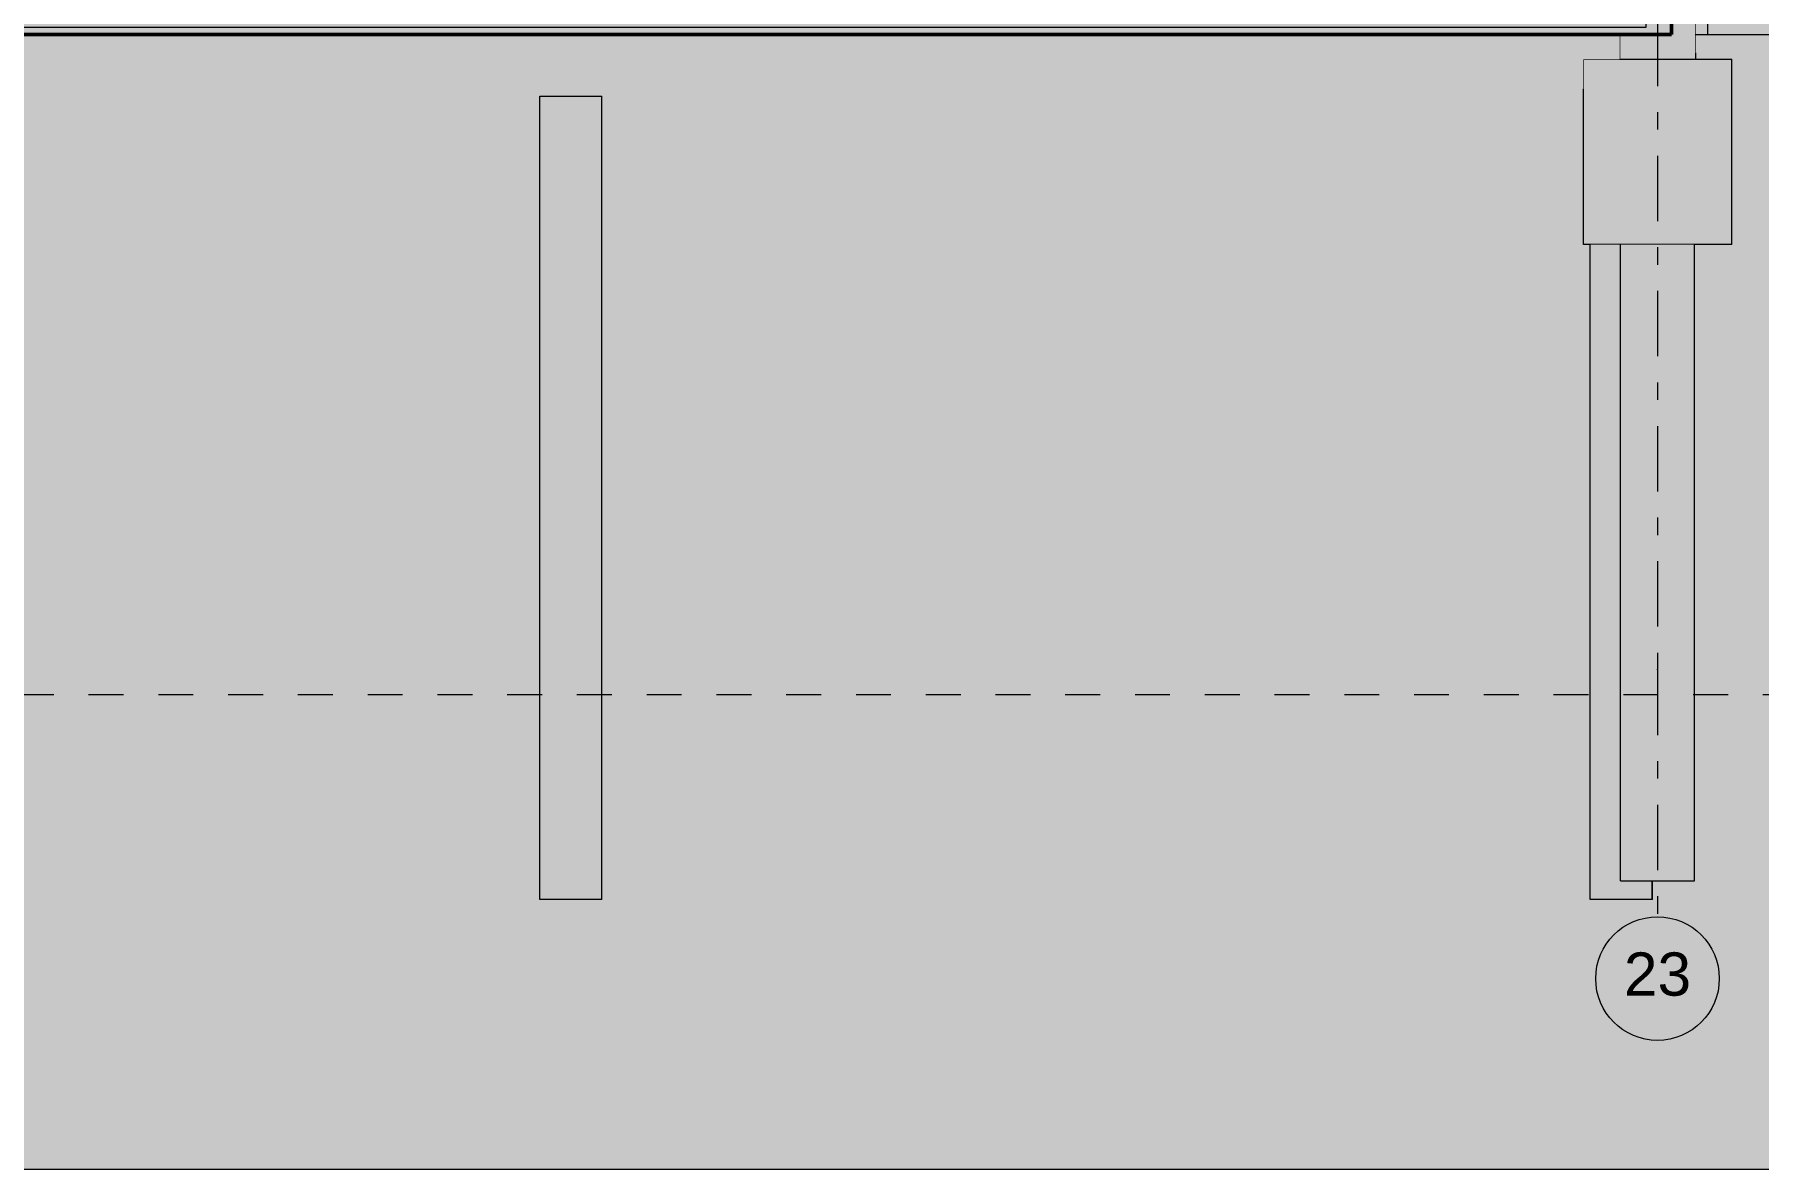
# Model space of a CAD drawing. Header units: millimetres. Extents: x -48147 to 1417267, y -496296 to 18123.
# Drawn here: x 1369861 to 1376836, y -496296 to -491703 of the extents above; entities that cross this region are included whole.
import ezdxf
from ezdxf.enums import TextEntityAlignment as Align

# ---------------------------------------------------------------- set-up
doc = ezdxf.new("R2010")
doc.units = ezdxf.units.MM
doc.header["$MEASUREMENT"] = 0
for name, pattern in [('Dashed', [2822.222233, 1411.111116, -1411.111116]), ('Double Dashed', [546.805537, 264.583325, -105.833328, 70.555556, -105.833328]), ('Wipeout_Contour', [1000, 0, -1000])]:
    doc.linetypes.add(name, pattern=pattern)
for name, color, linetype, lineweight, true_color in [('0_Pen_No__105', 7, 'Continuous', 15, 0xa6a6a6), ('A-230-M_FLOOR.IFC Import_Pen_No__109', 7, 'Continuous', 15, 0xa6a6a6), ('A-230-M_FLOOR.IFC Import_Pen_No__29', 7, 'Continuous', 50, 0x2a2a2a), ('HATCHING_Pen_No__145', 7, 'Continuous', 0, 0xa6a6a6), ('New_A-15-MG_Structural_Grid_Phase_2_Pen_No__222', 7, 'Continuous', 13, 0x65af33)]:
    doc.layers.add(name, color=color, linetype=linetype, lineweight=lineweight, true_color=true_color)
for name, color, linetype in [('A-230-M_FLOOR.IFC Import', 7, 'Continuous'), ('New_A-15-MG_Structural_Grid_Phase_2', 7, 'Continuous'), ('S-160-M_FOUND.IFC Import', 7, 'Continuous'), ('S-280-M_COLUMN.IFC Import', 7, 'Continuous')]:
    doc.layers.add(name, color=color, linetype=linetype)
for name, color, linetype, lineweight in [('A-230-M_FLOOR.IFC Import_Pen_No__89', 8, 'Continuous', 20), ('HATCHING_Pen_No__191', 7, 'Continuous', 5), ('S-160-M_FOUND.IFC Import_Pen_No__1', 7, 'Continuous', 13), ('S-160-M_FOUND.IFC Import_Pen_No__4', 7, 'Continuous', 20), ('S-280-M_COLUMN.IFC Import_Pen_No__88', 8, 'Continuous', 20)]:
    doc.layers.add(name, color=color, linetype=linetype, lineweight=lineweight)
doc.styles.add('GENERATED_STYLE_2', font='')
doc.styles.get('GENERATED_STYLE_2').set_extended_font_data('Swis721 BT')

# ---------------------------------------------------------------- blocks, each defined once
blk = doc.blocks.new('Section Elem_451_2', base_point=(1376122.5, -491272.8))
at = {"color": 254, "linetype": 'Wipeout_Contour', "lineweight": 0, "ltscale": 8765489.472324796}
blk.add_wipeout([(1376388, -491272.8), (1376412.2, -491272.8), (1376412.2, -489634.1), (1376427.2, -489634.1), (1376427.2, -488079.2), (1376388, -488079.2)], dxfattribs=at).dxf.layer = 'S-280-M_COLUMN.IFC Import'
at = {"color": 254, "linetype": 'Wipeout_Contour', "lineweight": 0, "ltscale": 8769753.465150502}
blk.add_wipeout([(1376273.5, -491802.8), (1376580.9, -491802.8), (1376580.9, -491522.8), (1376484.1, -491522.8), (1376484.1, -491702.8), (1376273.5, -491702.8)], dxfattribs=at).dxf.layer = 'S-280-M_COLUMN.IFC Import'
at = {"layer": 'S-280-M_COLUMN.IFC Import_Pen_No__88', "linetype": 'Continuous'}
for p, q in [((1376580.9, -491522.8), (1376580.9, -491802.8)), ((1376273.5, -491702.8), (1376273.5, -491802.8))]:
    blk.add_line(p, q, dxfattribs=at)
at = {"color": 254, "linetype": 'Wipeout_Contour', "lineweight": 0, "ltscale": 11682547.88893067}
blk.add_wipeout([(1376388, -488066.4), (1376413, -488066.4), (1376420.2, -488063.4), (1376423.2, -488056.2), (1376423.2, -487695.8), (1376420.2, -487688.6), (1376413, -487685.6), (1376388, -487685.6)], dxfattribs=at).dxf.layer = 'S-280-M_COLUMN.IFC Import'
at = {"color": 254, "linetype": 'Wipeout_Contour', "lineweight": 0, "ltscale": 23369635.45034408}
blk.add_wipeout([(1376427.2, -489913.5), (1376427.2, -491272.8), (1376580.9, -491272.8), (1376580.9, -487672.8), (1376516.1, -487672.8), (1376516.1, -487685.6), (1376441.3, -487685.6), (1376434.1, -487688.6), (1376431.1, -487695.8), (1376431.1, -487976.4), (1376442.2, -487976.4), (1376442.2, -488066.4), (1376516.1, -488066.4), (1376516.1, -488079.2), (1376442.2, -488079.2), (1376442.2, -489913.5)], dxfattribs=at).dxf.layer = 'S-280-M_COLUMN.IFC Import'
at = {"layer": 'S-280-M_COLUMN.IFC Import_Pen_No__88', "linetype": 'Continuous'}
blk.add_line((1376580.9, -487672.8), (1376580.9, -491272.8), dxfattribs=at)
blk = doc.blocks.new('Section Elem_648_2', base_point=(1376122.5, -491272.8))
at = {"color": 254, "linetype": 'Wipeout_Contour', "lineweight": 0, "ltscale": 5847106.463502906}
blk.add_wipeout([(1376727.2, -491802.8), (1376127.2, -491802.8), (1376127.2, -492552.8), (1376727.2, -492552.8)], dxfattribs=at).dxf.layer = 'S-160-M_FOUND.IFC Import'
at = {"layer": 'S-160-M_FOUND.IFC Import_Pen_No__4', "linetype": 'Continuous'}
for p, q in [((1376127.2, -491802.8), (1376727.2, -491802.8)), ((1376127.2, -492552.8), (1376127.2, -491802.8)), ((1376727.2, -492552.8), (1376727.2, -491802.8)), ((1376727.2, -492552.8), (1376127.2, -492552.8))]:
    blk.add_line(p, q, dxfattribs=at)
blk = doc.blocks.new('Section Elem_680_2', base_point=(1376122.5, -491272.8))
at = {"color": 254, "linetype": 'Wipeout_Contour', "lineweight": 0, "ltscale": 5832918.598545003}
blk.add_wipeout([(1372156.4, -491952.8), (1372155.8, -491952.8), (1372155.8, -495202.8), (1372156.4, -495202.8)], dxfattribs=at).dxf.layer = 'S-160-M_FOUND.IFC Import'
at = {"layer": 'S-160-M_FOUND.IFC Import_Pen_No__4', "linetype": 'Continuous'}
blk.add_line((1372156.4, -495202.8), (1372155.8, -495202.8), dxfattribs=at)
at = {"color": 254, "linetype": 'Wipeout_Contour', "lineweight": 0, "ltscale": 5831020.484776541}
blk.add_wipeout([(1372405.8, -491702.8), (1372155.8, -491952.8), (1372156.4, -491952.8), (1372406.4, -491702.8)], dxfattribs=at).dxf.layer = 'S-160-M_FOUND.IFC Import'
at = {"layer": 'S-160-M_FOUND.IFC Import_Pen_No__4', "linetype": 'Continuous'}
for p in [(1372155.8, -491952.8), (1372156.4, -495202.8)]:
    blk.add_line(p, (1372156.4, -491952.8), dxfattribs=at)
blk = doc.blocks.new('Section Elem_681_2', base_point=(1376122.5, -491272.8))
at = {"color": 254, "linetype": 'Wipeout_Contour', "lineweight": 0, "ltscale": 5847238.077517316}
blk.add_wipeout([(1376580.9, -491777.8), (1376580.9, -491778.3), (1376656.4, -491702.8), (1376655.8, -491702.8)], dxfattribs=at).dxf.layer = 'S-160-M_FOUND.IFC Import'
at = {"color": 254, "linetype": 'Wipeout_Contour', "lineweight": 0, "ltscale": 5851061.295465989}
blk.add_wipeout([(1376405.8, -495202.8), (1376406.4, -495202.8), (1376406.4, -495127.8), (1376405.8, -495127.8)], dxfattribs=at).dxf.layer = 'S-160-M_FOUND.IFC Import'
at = {"layer": 'S-160-M_FOUND.IFC Import_Pen_No__4', "linetype": 'Continuous'}
for q in [(1376406.4, -495127.8), (1376405.8, -495202.8)]:
    blk.add_line((1376406.4, -495202.8), q, dxfattribs=at)
blk = doc.blocks.new('Section Elem_682_2', base_point=(1376122.5, -491272.8))
at = {"color": 254, "linetype": 'Wipeout_Contour', "lineweight": 0, "ltscale": 5847236.473765196}
blk.add_wipeout([(1376580.9, -491777.1), (1376580.9, -491777.8), (1376655.8, -491702.8), (1376655.1, -491702.8)], dxfattribs=at).dxf.layer = 'S-160-M_FOUND.IFC Import'
at = {"color": 254, "linetype": 'Wipeout_Contour', "lineweight": 0, "ltscale": 5851058.932505211}
blk.add_wipeout([(1376405.1, -495202.8), (1376405.8, -495202.8), (1376405.8, -495127.8), (1376405.1, -495127.8)], dxfattribs=at).dxf.layer = 'S-160-M_FOUND.IFC Import'
at = {"layer": 'S-160-M_FOUND.IFC Import_Pen_No__4', "linetype": 'Continuous'}
for q in [(1376405.8, -495127.8), (1376405.1, -495202.8)]:
    blk.add_line((1376405.8, -495202.8), q, dxfattribs=at)
blk = doc.blocks.new('Section Elem_683_2', base_point=(1376122.5, -491272.8))
at = {"color": 254, "linetype": 'Wipeout_Contour', "lineweight": 0, "ltscale": 5832917.391038662}
blk.add_wipeout([(1372155.8, -491952.8), (1372155.7, -491952.8), (1372155.7, -495202.8), (1372155.8, -495202.8)], dxfattribs=at).dxf.layer = 'S-160-M_FOUND.IFC Import'
at = {"color": 254, "linetype": 'Wipeout_Contour', "lineweight": 0, "ltscale": 7288725.961755544}
blk.add_wipeout([(1372200.4, -491908.1), (1372155.7, -491952.8), (1372155.8, -491952.8), (1372405.8, -491702.8), (1372405.7, -491702.8)], dxfattribs=at).dxf.layer = 'S-160-M_FOUND.IFC Import'
at = {"layer": 'S-160-M_FOUND.IFC Import_Pen_No__4', "linetype": 'Continuous'}
blk.add_line((1372155.8, -495202.8), (1372155.8, -491952.8), dxfattribs=at)
blk = doc.blocks.new('Section Elem_684_2', base_point=(1376122.5, -491272.8))
at = {"color": 254, "linetype": 'Wipeout_Contour', "lineweight": 0, "ltscale": 7306878.572882596}
blk.add_wipeout([(1376273.5, -491702.8), (1375905.1, -491702.8), (1376127.2, -491924.9), (1376127.2, -491802.8), (1376273.5, -491802.8)], dxfattribs=at).dxf.layer = 'S-160-M_FOUND.IFC Import'
at = {"color": 254, "linetype": 'Wipeout_Contour', "lineweight": 0, "ltscale": 4385379.54302522}
blk.add_wipeout([(1376580.9, -491777.1), (1376655.1, -491702.8), (1376580.9, -491702.8)], dxfattribs=at).dxf.layer = 'S-160-M_FOUND.IFC Import'
at = {"color": 254, "linetype": 'Wipeout_Contour', "lineweight": 0, "ltscale": 8774110.717650212}
blk.add_wipeout([(1376155.1, -495202.8), (1376405.1, -495202.8), (1376405.1, -495127.8), (1376277.2, -495127.8), (1376277.2, -492552.8), (1376155.1, -492552.8)], dxfattribs=at).dxf.layer = 'S-160-M_FOUND.IFC Import'
at = {"layer": 'S-160-M_FOUND.IFC Import_Pen_No__4', "linetype": 'Continuous'}
for p, q in [((1376155.1, -495202.8), (1376155.1, -492552.8)), ((1376405.1, -495202.8), (1376405.1, -495127.8)), ((1376405.1, -495202.8), (1376155.1, -495202.8))]:
    blk.add_line(p, q, dxfattribs=at)
blk = doc.blocks.new('Section Elem_685_2', base_point=(1376122.5, -491272.8))
at = {"color": 254, "linetype": 'Wipeout_Contour', "lineweight": 0, "ltscale": 5831975.123342609}
blk.add_wipeout([(1371905.7, -491952.8), (1371905.1, -491952.8), (1371905.1, -495202.8), (1371905.7, -495202.8)], dxfattribs=at).dxf.layer = 'S-160-M_FOUND.IFC Import'
at = {"layer": 'S-160-M_FOUND.IFC Import_Pen_No__4', "linetype": 'Continuous'}
blk.add_line((1371905.7, -495202.8), (1371905.1, -495202.8), dxfattribs=at)
at = {"color": 254, "linetype": 'Wipeout_Contour', "lineweight": 0, "ltscale": 7286521.854255123}
blk.add_wipeout([(1371655.1, -491702.8), (1371905.1, -491952.8), (1371905.7, -491952.8), (1371861, -491908.1), (1371655.7, -491702.8)], dxfattribs=at).dxf.layer = 'S-160-M_FOUND.IFC Import'
at = {"layer": 'S-160-M_FOUND.IFC Import_Pen_No__4', "linetype": 'Continuous'}
for p, q in [((1371905.1, -491952.8), (1371905.7, -491952.8)), ((1371905.1, -495202.8), (1371905.1, -491952.8))]:
    blk.add_line(p, q, dxfattribs=at)
blk = doc.blocks.new('Section Elem_686_2', base_point=(1376122.5, -491272.8))
at = {"color": 254, "linetype": 'Wipeout_Contour', "lineweight": 0, "ltscale": 5832446.76074881}
blk.add_wipeout([(1372155.7, -491952.8), (1371905.7, -491952.8), (1371905.7, -495202.8), (1372155.7, -495202.8)], dxfattribs=at).dxf.layer = 'S-160-M_FOUND.IFC Import'
at = {"layer": 'S-160-M_FOUND.IFC Import_Pen_No__4', "linetype": 'Continuous'}
blk.add_line((1372155.7, -495202.8), (1371905.7, -495202.8), dxfattribs=at)
at = {"color": 254, "linetype": 'Wipeout_Contour', "lineweight": 0, "ltscale": 5830077.768216781}
blk.add_wipeout([(1372405.7, -491702.8), (1371655.7, -491702.8), (1371905.7, -491952.8), (1372155.7, -491952.8)], dxfattribs=at).dxf.layer = 'S-160-M_FOUND.IFC Import'
at = {"layer": 'S-160-M_FOUND.IFC Import_Pen_No__4', "linetype": 'Continuous'}
for p, q in [((1371905.7, -491952.8), (1372155.7, -491952.8)), ((1371905.7, -495202.8), (1371905.7, -491952.8)), ((1372155.7, -495202.8), (1372155.7, -491952.8))]:
    blk.add_line(p, q, dxfattribs=at)
blk = doc.blocks.new('Section Elem_711_2', base_point=(1376122.5, -491272.8))
at = {"color": 254, "linetype": 'Wipeout_Contour', "lineweight": 0, "ltscale": 5849350.68748777}
blk.add_wipeout([(1376277.2, -492552.8), (1376277.2, -495127.8), (1376577.2, -495127.8), (1376577.2, -492552.8)], dxfattribs=at).dxf.layer = 'S-160-M_FOUND.IFC Import'
at = {"layer": 'S-160-M_FOUND.IFC Import_Pen_No__1', "linetype": 'Continuous'}
for p, q in [((1376277.2, -495127.8), (1376277.2, -492552.8)), ((1376577.2, -495127.8), (1376577.2, -492552.8)), ((1376277.2, -495127.8), (1376577.2, -495127.8))]:
    blk.add_line(p, q, dxfattribs=at)
blk = doc.blocks.new('Section Elem_724_2', base_point=(1376122.5, -491272.8))
at = {"color": 254, "linetype": 'Wipeout_Contour', "lineweight": 0, "ltscale": 5815294.498957453}
blk.add_wipeout([(1359897.8, -491702.8), (1376484.1, -491702.8), (1376484.1, -491452.8), (1359897.8, -491452.8)], dxfattribs=at).dxf.layer = 'A-230-M_FLOOR.IFC Import'
at = {"color": 254, "linetype": 'Wipeout_Contour', "lineweight": 0, "ltscale": 5852830.98568802}
blk.add_wipeout([(1376630.9, -491702.8), (1379666.3, -491702.8), (1379666.3, -491522.8), (1376630.9, -491522.8)], dxfattribs=at).dxf.layer = 'A-230-M_FLOOR.IFC Import'
at = {"layer": 'A-230-M_FLOOR.IFC Import_Pen_No__109', "linetype": 'Continuous'}
h = blk.add_hatch(dxfattribs=at)
h.set_pattern_fill('Lightweight_Concrete_0002', color=256, style=0, pattern_type=2)
h.set_pattern_definition([(0, (1376122.47, -491272.82), (0, 389.711), [24.375, -200.625]), (0, (1376234.97, -491077.97), (0, 389.711), [24.375, -200.625]), (60, (1376122.47, -491272.82), (-337.5, 194.856), [24.375, -200.625]), (60, (1376347.47, -491272.82), (-337.5, 194.856), [24.375, -200.625]), (120, (1376146.84, -491272.82), (337.5, 194.856), [24.375, -200.625]), (120, (1376371.84, -491272.82), (337.5, 194.856), [24.375, -200.625]), (0, (1376122.47, -491235.32), (0, 75), [0, -75, 0, -112.5]), (45, (1376159.97, -491235.32), (-53.033, 53.033), [0, -56.25, 0, -93.75])])
h.paths.add_polyline_path([(1359897.8, -491702.8), (1376484.1, -491702.8), (1376484.1, -491452.8), (1359897.8, -491452.8)])
at = {"layer": 'A-230-M_FLOOR.IFC Import_Pen_No__29', "linetype": 'Continuous'}
for p, q in [((1376484.1, -491452.8), (1376484.1, -491702.8)), ((1376484.1, -491702.8), (1360443, -491702.8))]:
    blk.add_line(p, q, dxfattribs=at)
at = {"color": 254, "linetype": 'Wipeout_Contour', "lineweight": 0, "ltscale": 5847018.894951991}
blk.add_wipeout([(1376630.9, -491522.8), (1376580.9, -491522.8), (1376580.9, -491702.8), (1376630.9, -491702.8)], dxfattribs=at).dxf.layer = 'A-230-M_FLOOR.IFC Import'
at = {"layer": 'A-230-M_FLOOR.IFC Import_Pen_No__89', "linetype": 'Continuous'}
for p, q in [((1376630.9, -491702.8), (1376630.9, -491522.8)), ((1376580.9, -491702.8), (1376630.9, -491702.8)), ((1376630.9, -491702.8), (1379666.3, -491702.8))]:
    blk.add_line(p, q, dxfattribs=at)
blk = doc.blocks.new('Standard grid marker[2]_2', base_point=(1376426.9, -469868.2))
at = {"layer": 'New_A-15-MG_Structural_Grid_Phase_2_Pen_No__222', "linetype": 'Double Dashed'}
for p, q in [((1376426.9, -470868.2), (1376426.9, -494272.8)), ((1376426.9, -494272.8), (1376426.9, -495272.8))]:
    blk.add_line(p, q, dxfattribs=at)
at = {"layer": 'New_A-15-MG_Structural_Grid_Phase_2_Pen_No__222', "linetype": 'Continuous'}
blk.add_circle((1376426.9, -495522.8), 250, dxfattribs=at)
at = {"layer": 'New_A-15-MG_Structural_Grid_Phase_2_Pen_No__222', "linetype": 'Double Dashed'}
blk.add_point((1376426.9, -494272.8), dxfattribs=at)
blk.add_point((1376426.9, -494272.8), dxfattribs=at)
at = {"layer": 'New_A-15-MG_Structural_Grid_Phase_2_Pen_No__222', "style": 'GENERATED_STYLE_2'}
for tag, p in [('AC_MarkerText_1_0', (1376426.9, -469600)), ('AC_MarkerText_1_1', (1376426.9, -495504.6))]:
    blk.add_attdef(tag, text='', height=175, rotation=360, dxfattribs=at).set_placement(p, align=Align.MIDDLE_CENTER)
blk = doc.blocks.new('S-25 Building Section_STORY_MARKER', base_point=(1376122.5, -491272.8))
at = {"layer": '0_Pen_No__105', "linetype": 'Dashed', "ltscale": 0.1}
blk.add_line((1357662.3, -494372.8), (1413604.9, -494372.8), dxfattribs=at)

msp = doc.modelspace()

# ---------------------------------------------------------------- block references
at = {"layer": 'S-160-M_FOUND.IFC Import'}
for name in ['Section Elem_685_2', 'Section Elem_680_2']:
    msp.add_blockref(name, (1376122.5, -491272.8), dxfattribs=at)
at = {"layer": 'S-280-M_COLUMN.IFC Import'}
msp.add_blockref('Section Elem_451_2', (1376122.5, -491272.8), dxfattribs=at)

# ---------------------------------------------------------------- next in the draw order: block references
at = {"layer": 'S-160-M_FOUND.IFC Import'}
for name in ['Section Elem_683_2', 'Section Elem_648_2']:
    msp.add_blockref(name, (1376122.5, -491272.8), dxfattribs=at)

# ---------------------------------------------------------------- next in the draw order: block references
for name in ['Section Elem_686_2', 'Section Elem_681_2']:
    msp.add_blockref(name, (1376122.5, -491272.8), dxfattribs=at)

# ---------------------------------------------------------------- next in the draw order: block references
msp.add_blockref('Section Elem_682_2', (1376122.5, -491272.8), dxfattribs=at)

# ---------------------------------------------------------------- next in the draw order: block references
msp.add_blockref('Section Elem_684_2', (1376122.5, -491272.8), dxfattribs=at)

# ---------------------------------------------------------------- next in the draw order: block references
at = {"layer": 'A-230-M_FLOOR.IFC Import'}
msp.add_blockref('Section Elem_724_2', (1376122.5, -491272.8), dxfattribs=at)
at = {"layer": 'S-160-M_FOUND.IFC Import'}
msp.add_blockref('Section Elem_711_2', (1376122.5, -491272.8), dxfattribs=at)

# ---------------------------------------------------------------- next in the draw order: hatches: boundary and pattern name
at = {"layer": 'HATCHING_Pen_No__145', "linetype": 'Continuous'}
msp.add_hatch(color=256, dxfattribs=at).paths.add_polyline_path([(1355345.2, -491272.8), (1359827.5, -491272.8), (1359827.5, -491952.6), (1359897.5, -491952.6), (1359897.5, -492202.8), (1360443, -492202.8), (1360443, -491673.3), (1376380.6, -491673.3), (1376380.6, -491497.8), (1396555.4, -491497.8), (1396555.4, -491692.8), (1403458.7, -491692.8), (1403458.7, -491497.8), (1404768.7, -491497.8), (1404768.7, -491872.8), (1406768.7, -491872.8), (1406768.7, -491497.8), (1408667, -491497.8), (1408667, -491772.8), (1409167, -491772.8), (1409167, -491673.3), (1409237, -491673.3), (1409237, -491422.6), (1413992.3, -491422.6), (1413992.3, -496295.5), (1355345.2, -496295.5)])

# ---------------------------------------------------------------- next in the draw order: linework, layer by layer
at = {"layer": 'HATCHING_Pen_No__191', "linetype": 'Continuous', "flags": 128}
msp.add_lwpolyline([(1413992.3, -496295.5), (1355345.2, -496295.5), (1355345.2, -491272.8), (1359827.5, -491272.8), (1359827.5, -491952.6), (1359897.5, -491952.6), (1359897.5, -492202.8), (1360443, -492202.8), (1360443, -491673.3), (1376380.6, -491673.3), (1376380.6, -491497.8), (1396555.4, -491497.8)], dxfattribs=at)

# ---------------------------------------------------------------- next in the draw order: block references
at = {"layer": 'New_A-15-MG_Structural_Grid_Phase_2', "color": 8, "linetype": 'Continuous', "lineweight": 15}
ref = msp.add_blockref('Standard grid marker[2]_2', (1376426.9, -469868.2), dxfattribs=at)
ref.add_attrib('AC_MarkerText_1_1', '23', dxfattribs={"layer": 'New_A-15-MG_Structural_Grid_Phase_2_Pen_No__222', "color": 85, "true_color": 0x65af33, "height": 175, "rotation": 360, "style": 'GENERATED_STYLE_2'}).set_placement((1376426.9, -495504.6), align=Align.MIDDLE_CENTER)

# ---------------------------------------------------------------- next in the draw order: block references
at = {"linetype": 'Continuous', "lineweight": 0}
msp.add_blockref('S-25 Building Section_STORY_MARKER', (1376122.5, -491272.8), dxfattribs=at)

doc.saveas('drawing.dxf')
